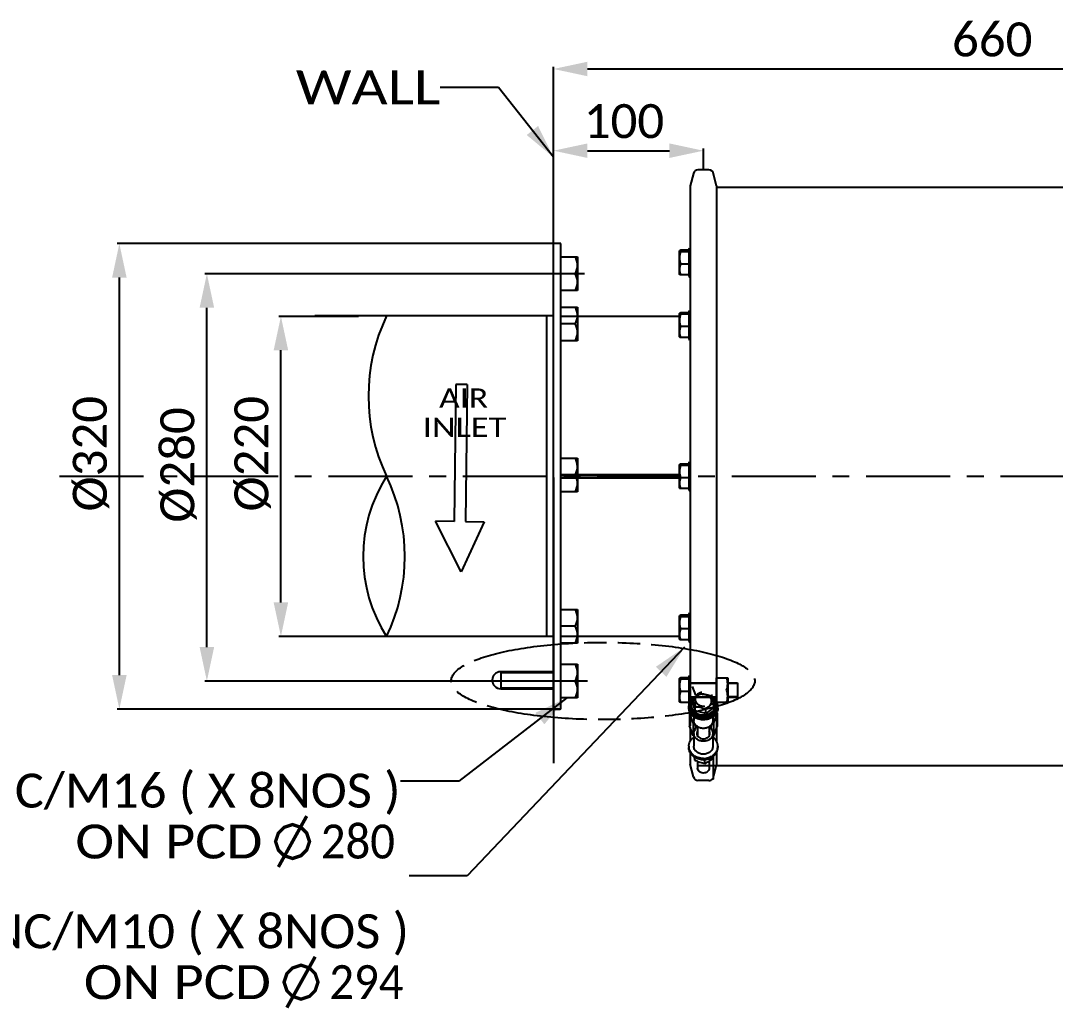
# Model space of a CAD drawing. Header units: millimetres. Extents: x 374 to 5899, y -2909 to 2000.
# Drawn here: x 1628 to 2340, y -1371 to -691 of the extents above; entities that cross this region are included whole.
import ezdxf
from ezdxf.enums import TextEntityAlignment as Align

# ---------------------------------------------------------------- set-up
doc = ezdxf.new("R2010")
doc.units = ezdxf.units.MM
doc.header["$LTSCALE"] = 154
doc.header["$PDMODE"] = 3
doc.header["$PDSIZE"] = 8
doc.linetypes.add('CENTER', pattern=[0.6, 0.375, -0.075, 0.075, -0.075])
doc.linetypes.add('PHANTOM', pattern=[0.8, 0.45, -0.05, 0.1, -0.05, 0.1, -0.05])
doc.layers.get('0').update_dxf_attribs({"linetype": 'CONTINUOUS'})
doc.layers.get('Defpoints').update_dxf_attribs({"linetype": 'CONTINUOUS'})
for name, color, linetype in [('00_BUW_DATUM', 7, 'CONTINUOUS'), ('02___PRT_ALL_AXES', 7, 'CONTINUOUS'), ('DEFAULT_3', 7, 'PHANTOM')]:
    doc.layers.add(name, color=color, linetype=linetype)
doc.styles.get("Standard").update_dxf_attribs({"font": 'calibri.ttf'})
doc.dimstyles.new('DIMSTYLE_1', dxfattribs={"dimtxt": 23.333333, "dimasz": 23.333333, "dimexe": 1.5, "dimexo": 1, "dimgap": 0.875, "dimtad": 1, "dimdsep": 46, "dimtxsty": 'Standard', "dimblk": '_FILLED', "dimblk1": '_FILLED', "dimblk2": '_FILLED', "dimcen": 0.09, "dimazin": 2, "dimtp": 0.01, "dimtm": 0.01, "dimtfac": 1, "dimtofl": 0, "dimtmove": 0, "dimatfit": 3, "dimldrblk": '_FILLED', "dimfxl": 1, "dimtolj": 1, "dimarcsym": 0})
doc.dimstyles.new('DIMSTYLE_3', dxfattribs={"dimtxt": 23.333333, "dimasz": 23.333333, "dimexe": 1.5, "dimexo": 1, "dimgap": 0.875, "dimtad": 1, "dimdec": 0, "dimdsep": 46, "dimtxsty": 'Standard', "dimblk": '_FILLED', "dimblk1": '_FILLED', "dimblk2": '_FILLED', "dimcen": 0.09, "dimazin": 2, "dimtp": 0.01, "dimtm": 0.01, "dimtfac": 1, "dimtdec": 0, "dimtofl": 0, "dimtmove": 0, "dimatfit": 3, "dimldrblk": '_FILLED', "dimfxl": 1, "dimtolj": 1, "dimarcsym": 0})
doc.dimstyles.get("Standard").update_dxf_attribs({"dimtxt": 23.333333, "dimasz": 23.333333, "dimexe": 1.5, "dimexo": 1, "dimtad": 1, "dimdsep": 46, "dimtxsty": 'Standard', "dimblk": '_FILLED', "dimblk1": '_FILLED', "dimblk2": '_FILLED', "dimcen": 0.09, "dimazin": 2, "dimtol": 1, "dimtp": 0.01, "dimtm": 0.01, "dimtfac": 1, "dimtofl": 0, "dimtmove": 0, "dimatfit": 3, "dimldrblk": '_FILLED', "dimfxl": 1, "dimtolj": 1, "dimarcsym": 0})

# ---------------------------------------------------------------- blocks, each defined once
blk = doc.blocks.new('_FILLED')
at = {"color": 0, "linetype": 'ByBlock'}
blk.add_solid([(0, 0), (-1, 0.214), (-1, -0.214)], dxfattribs=at)
blk = doc.blocks.new('*D551')
at = {"color": 0, "lineweight": -2}
for p, q in [((1994.61, -799.86), (1994.61, -779.12)), ((2017.94, -780.62), (2074.28, -780.62)), ((2097.61, -792.77), (2097.61, -779.12))]:
    blk.add_line(p, q, dxfattribs=at)
at = {"layer": 'Defpoints', "color": 0}
for p in [(2097.61, -780.62), (2097.61, -793.77), (1994.61, -800.86)]:
    blk.add_point(p, dxfattribs=at)
at = {"color": 0, "linetype": 'ByBlock', "lineweight": -2, "xscale": 23.3333333333, "yscale": 23.3333333333, "zscale": 23.3333333333, "rotation": 180}
blk.add_blockref('_FILLED', (1994.61, -780.62), dxfattribs=at)
at = {"color": 0, "linetype": 'ByBlock', "lineweight": -2, "xscale": 23.3333333333, "yscale": 23.3333333333, "zscale": 23.3333333333}
blk.add_blockref('_FILLED', (2097.61, -780.62), dxfattribs=at)
at = {"color": 0, "insert": (2043.02, -748.63), "char_height": 23.3333, "attachment_point": 2, "line_spacing_factor": 0.9}
blk.add_mtext('\\A1;\\A1;100', dxfattribs=at)
blk = doc.blocks.new('*D552')
at = {"color": 0, "lineweight": -2}
for p, q in [((1994.61, -799.86), (1994.61, -722.94)), ((2017.94, -724.44), (2631.27, -724.44)), ((2654.61, -800.12), (2654.61, -722.94))]:
    blk.add_line(p, q, dxfattribs=at)
at = {"layer": 'Defpoints', "color": 0}
for p in [(2654.61, -724.44), (1994.61, -800.86), (2654.61, -801.12)]:
    blk.add_point(p, dxfattribs=at)
at = {"color": 0, "linetype": 'ByBlock', "lineweight": -2, "xscale": 23.3333333333, "yscale": 23.3333333333, "zscale": 23.3333333333, "rotation": 180}
blk.add_blockref('_FILLED', (1994.61, -724.44), dxfattribs=at)
at = {"color": 0, "linetype": 'ByBlock', "lineweight": -2, "xscale": 23.3333333333, "yscale": 23.3333333333, "zscale": 23.3333333333}
blk.add_blockref('_FILLED', (2654.61, -724.44), dxfattribs=at)
at = {"color": 0, "insert": (2296.16, -692.46), "char_height": 23.3333, "attachment_point": 2, "line_spacing_factor": 0.9}
blk.add_mtext('\\A1;{\\A1;660}', dxfattribs=at)
blk = doc.blocks.new('*D553')
at = {"color": 0, "lineweight": -2}
for p, q in [((2015.88, -865.24), (1754.81, -865.24)), ((1756.31, -1121.91), (1756.31, -888.57)), ((2018.04, -1145.24), (1754.81, -1145.24))]:
    blk.add_line(p, q, dxfattribs=at)
at = {"layer": 'Defpoints', "color": 0}
for p in [(1756.31, -865.24), (2016.88, -865.24), (2019.04, -1145.24)]:
    blk.add_point(p, dxfattribs=at)
at = {"color": 0, "linetype": 'ByBlock', "lineweight": -2, "xscale": 23.3333333333, "yscale": 23.3333333333, "zscale": 23.3333333333}
for p, rotation in [((1756.31, -865.24), 90), ((1756.31, -1145.24), 270)]:
    blk.add_blockref('_FILLED', p, dxfattribs=dict(at, rotation=rotation))
at = {"color": 0, "insert": (1724.32, -996.68), "char_height": 23.333, "attachment_point": 2, "rotation": 90, "line_spacing_factor": 0.9}
blk.add_mtext('\\A1;%%c280', dxfattribs=at)
blk = doc.blocks.new('*D555')
at = {"color": 0, "lineweight": -2}
for p, q in [((1860.47, -894.53), (1805.7, -894.53)), ((1807.2, -1091.19), (1807.2, -917.86)), ((1867.63, -1114.53), (1805.7, -1114.53))]:
    blk.add_line(p, q, dxfattribs=at)
at = {"layer": 'Defpoints', "color": 0}
for p in [(1807.2, -894.53), (1861.47, -894.53), (1868.63, -1114.53)]:
    blk.add_point(p, dxfattribs=at)
at = {"color": 0, "linetype": 'ByBlock', "lineweight": -2, "xscale": 23.3333333333, "yscale": 23.3333333333, "zscale": 23.3333333333}
for p, rotation in [((1807.2, -894.53), 90), ((1807.2, -1114.53), 270)]:
    blk.add_blockref('_FILLED', p, dxfattribs=dict(at, rotation=rotation))
at = {"color": 0, "insert": (1775.22, -988.97), "char_height": 23.333, "attachment_point": 2, "rotation": 90, "line_spacing_factor": 0.9}
blk.add_mtext('\\A1;%%c220', dxfattribs=at)
blk = doc.blocks.new('*D556')
at = {"color": 0, "lineweight": -2}
for p, q in [((1993.61, -844.53), (1694.65, -844.53)), ((1696.15, -1141.19), (1696.15, -867.86)), ((1993.61, -1164.53), (1694.65, -1164.53))]:
    blk.add_line(p, q, dxfattribs=at)
at = {"layer": 'Defpoints', "color": 0}
for p in [(1696.15, -844.53), (1994.61, -844.53), (1994.61, -1164.53)]:
    blk.add_point(p, dxfattribs=at)
at = {"color": 0, "linetype": 'ByBlock', "lineweight": -2, "xscale": 23.3333333333, "yscale": 23.3333333333, "zscale": 23.3333333333}
for p, rotation in [((1696.15, -844.53), 90), ((1696.15, -1164.53), 270)]:
    blk.add_blockref('_FILLED', p, dxfattribs=dict(at, rotation=rotation))
at = {"color": 0, "insert": (1664.16, -988.97), "char_height": 23.333, "attachment_point": 2, "rotation": 90, "line_spacing_factor": 0.9}
blk.add_mtext('\\A1;%%c320', dxfattribs=at)
blk = doc.blocks.new('ARROW_4_BL2', base_point=(1987.86, 1121.42))
at = {"color": 7, "linetype": 'Continuous'}
for p, q in [((1985.09, 1185.83), (1983.96, 1091.59)), ((1992.88, 1185.74), (1985.09, 1185.83)), ((1992.88, 1185.74), (1991.75, 1091.5)), ((1983.96, 1091.59), (1971.19, 1091.74)), ((1988.67, 1057.01), (1971.19, 1091.74)), ((2004.52, 1091.35), (1988.67, 1057.01)), ((1991.75, 1091.5), (2004.52, 1091.35))]:
    blk.add_line(p, q, dxfattribs=at)

msp = doc.modelspace()

# ---------------------------------------------------------------- linework, layer by layer
for p, q in [((1994.537, -856.237), (1994.537, -751.922)), ((2106.649, -805.618), (2636.811, -805.618)), ((1999.09, -844.487), (1994.537, -844.487)), ((1994.611, -1164.5), (1994.611, -844.487)), ((1999.611, -865.683), (1999.611, -848.782)), ((2087.611, -848.026), (2088.111, -847.526)), ((2087.611, -848.026), (2087.611, -867.026)), ((2088.111, -847.526), (2088.111, -867.526)), ((2088.56, -847.526), (2088.111, -847.526)), ((1999.581, -853.692), (2011.12, -853.692)), ((2011.12, -853.692), (2011.12, -876.741)), ((1994.611, -1005.239), (1994.611, -865.239)), ((2009.424, -865.2), (1999.637, -865.2)), ((2009.697, -865.225), (1999.666, -865.225)), ((2087.611, -867.026), (2088.111, -867.526)), ((2088.56, -867.526), (2088.111, -867.526)), ((2011.12, -876.741), (1999.668, -876.741)), ((1999.588, -888.219), (2011.127, -888.219)), ((2011.127, -888.219), (2011.127, -911.268)), ((1994.537, -894.237), (1830.498, -894.237)), ((1990.058, -1114.737), (1990.058, -894.237)), ((1999.648, -907.921), (1999.648, -891.02)), ((2087.611, -891.082), (2088.111, -890.582)), ((2087.611, -891.082), (2087.611, -910.082)), ((2088.111, -890.582), (2088.111, -910.582)), ((2088.56, -890.582), (2088.111, -890.582)), ((2009.432, -899.727), (1999.645, -899.727)), ((2087.611, -910.082), (2088.111, -910.582)), ((2011.127, -911.268), (1999.676, -911.268)), ((2088.56, -910.582), (2088.111, -910.582)), ((1999.555, -992.03), (2011.094, -992.03)), ((2011.094, -992.03), (2011.094, -1015.079)), ((2087.611, -995.026), (2088.111, -994.526)), ((2087.611, -995.026), (2087.611, -1014.026)), ((2088.111, -994.526), (2088.111, -1014.526)), ((2088.56, -994.526), (2088.111, -994.526)), ((1994.611, -1005.239), (1994.611, -1145.239)), ((2009.398, -1003.538), (1999.611, -1003.538)), ((2011.094, -1015.079), (1999.642, -1015.079)), ((2087.611, -1014.026), (2088.111, -1014.526)), ((2088.56, -1014.526), (2088.111, -1014.526)), ((1994.641, -1076.737), (1994.641, -1201.633)), ((1999.573, -1096.074), (2011.112, -1096.074)), ((2011.112, -1096.074), (2011.112, -1119.122)), ((2087.611, -1098.971), (2088.111, -1098.471)), ((2087.611, -1098.971), (2087.611, -1117.971)), ((2088.111, -1098.471), (2088.111, -1118.471)), ((2088.56, -1098.471), (2088.111, -1098.471)), ((2009.417, -1107.581), (1999.63, -1107.581)), ((1994.641, -1114.737), (1815.146, -1114.737)), ((2011.112, -1119.122), (1999.661, -1119.122)), ((2087.611, -1117.971), (2088.111, -1118.471)), ((2088.56, -1118.471), (2088.111, -1118.471)), ((1999.609, -1133.731), (2011.149, -1133.731)), ((2011.149, -1133.731), (2011.149, -1156.78)), ((1958.271, -1138.892), (1958.271, -1150.524)), ((1994.641, -1138.892), (1958.271, -1138.892)), ((1958.271, -1139.285), (1994.641, -1139.285)), ((2087.611, -1142.026), (2088.111, -1141.526)), ((2087.611, -1142.026), (2087.611, -1161.026)), ((2088.111, -1141.526), (2088.111, -1161.526)), ((2088.56, -1141.526), (2088.111, -1141.526)), ((2106.566, -1159.946), (2106.566, -1143.036)), ((2106.566, -1143.036), (2114.33, -1143.036)), ((2114.33, -1143.036), (2114.33, -1159.946)), ((1958.271, -1150.524), (1994.641, -1150.524)), ((1994.643, -1150.144), (1958.273, -1150.144)), ((1994.641, -1157.052), (1994.641, -1145.42)), ((2009.453, -1145.239), (1999.666, -1145.239)), ((2088.7, -1146.487), (2106.609, -1146.487)), ((2106.609, -1146.896), (2088.7, -1146.896)), ((2090.021, -1148.938), (2092.227, -1155.001)), ((2114.373, -1146.513), (2121.059, -1146.513)), ((2121.048, -1146.896), (2114.373, -1146.896)), ((2121.048, -1146.488), (2121.048, -1156.487)), ((2011.149, -1156.78), (1999.697, -1156.78)), ((2088.499, -1159.361), (2088.101, -1158.268)), ((2088.101, -1159.413), (2090.021, -1158.938)), ((2088.614, -1156.135), (2106.522, -1156.135)), ((2106.522, -1156.487), (2088.614, -1156.487)), ((2090.449, -1159.587), (2090.449, -1156.827)), ((2090.564, -1156.184), (2090.564, -1156.701)), ((2121.054, -1156.135), (2114.286, -1156.135)), ((2121.048, -1156.487), (2114.286, -1156.468)), ((1994.641, -1164.5), (1999.195, -1164.5)), ((2087.611, -1161.026), (2088.111, -1161.526)), ((2087.611, -1162.742), (2087.623, -1162.343)), ((2090.564, -1166.184), (2088.101, -1159.413)), ((2088.101, -1161.024), (2088.101, -1169.879)), ((2088.56, -1161.526), (2088.111, -1161.526)), ((2089.111, -1161.469), (2089.111, -1162.465)), ((2092.074, -1165.694), (2090.449, -1159.587)), ((2092.074, -1165.694), (2092.074, -1162.934)), ((2099.236, -1167.575), (2092.074, -1165.694)), ((2104.773, -1163.35), (2099.236, -1167.575)), ((2099.236, -1167.575), (2099.236, -1164.815)), ((2104.773, -1163.35), (2104.773, -1160.59)), ((2106.111, -1161.469), (2106.111, -1162.465)), ((2114.33, -1159.946), (2106.566, -1159.946)), ((2107.6, -1163.14), (2107.611, -1162.742)), ((2088.101, -1167.123), (2088.518, -1167.02)), ((2090.564, -1173.894), (2088.101, -1167.123)), ((2088.101, -1167.123), (2088.101, -1175.978)), ((2091.111, -1169.896), (2091.111, -1172.427)), ((2104.111, -1169.898), (2104.111, -1172.427)), ((2107.121, -1167.123), (2104.658, -1173.894)), ((2106.706, -1167.02), (2107.121, -1167.123)), ((2107.121, -1167.123), (2107.121, -1175.978)), ((2090.564, -1182.75), (2088.101, -1175.978)), ((2090.564, -1173.894), (2090.564, -1182.75)), ((2093.611, -1176.682), (2093.611, -1182.968)), ((2101.611, -1176.682), (2101.611, -1182.968)), ((2104.658, -1173.894), (2104.658, -1182.75)), ((2107.121, -1175.978), (2104.658, -1182.75)), ((2091.111, -1181.282), (2091.111, -1190.137)), ((2104.111, -1181.282), (2104.111, -1190.137)), ((2093.611, -1200.433), (2093.611, -1205.191)), ((2101.611, -1200.27), (2101.611, -1205.191)), ((2093.611, -1203.355), (2636.811, -1203.355))]:
    msp.add_line(p, q)
at = {"linetype": 'CENTER'}
msp.add_line((1655.086, -1004.487), (2679.293, -1004.487), dxfattribs=at)
at = {"const_width": 2.333}
for points in [[(1805.476, -1273.091), (1824.92, -1238.091)], [(1803.531, -1255.591), (1805.476, -1249.757), (1809.365, -1245.869), (1815.198, -1243.924), (1821.031, -1245.869), (1824.92, -1249.757), (1826.865, -1255.591), (1824.92, -1261.424), (1821.031, -1265.313), (1815.198, -1267.257), (1809.365, -1265.313), (1805.476, -1261.424), (1803.531, -1255.591)], [(1811.305, -1369.787), (1830.749, -1334.787)], [(1809.36, -1352.287), (1811.305, -1346.454), (1815.193, -1342.565), (1821.027, -1340.62), (1826.86, -1342.565), (1830.749, -1346.454), (1832.693, -1352.287), (1830.749, -1358.12), (1826.86, -1362.009), (1821.027, -1363.954), (1815.193, -1362.009), (1811.305, -1358.12), (1809.36, -1352.287)]]:
    msp.add_lwpolyline(points, dxfattribs=at)
for centre, radius, start, end in [((2000.792, -859.53), 10.327, 326.700648, 34.422079), ((2000.453, -870.971), 10.666, 327.249117, 32.750883), ((2000.8, -894.057), 10.327, 326.700648, 34.422079), ((1995.113, -949.362), 127.748, 154.436254, 205.563746), ((2000.461, -905.497), 10.666, 327.249117, 32.750883), ((2000.766, -997.868), 10.327, 326.700648, 34.422079), ((1965.739, -1059.612), 102.039, 147.300522, 212.699478), ((1764.63, -1059.612), 127.748, 334.436254, 25.563746), ((2000.427, -1009.308), 10.666, 327.249117, 32.750883), ((2000.785, -1101.912), 10.327, 326.700648, 34.422079), ((2000.446, -1113.352), 10.666, 327.249117, 32.750883), ((2000.821, -1139.569), 10.327, 326.700648, 34.422079), ((1958.271, -1144.708), 5.816, 90, 270), ((2102.148, -1147.263), 12.182, 339.694177, 20.305823), ((2000.482, -1151.01), 10.666, 327.249117, 32.750883), ((2102.148, -1155.718), 12.182, 339.694177, 20.305823), ((2088.326, -1160.018), 4.44, 55.155827, 59.723925), ((2096.434, -1170.212), 16.005, 90.623946, 91.599739), ((2094.574, -1162.741), 6.963, 180.00751, 186.768846), ((2087.8, -1185.477), 23.615, 61.037389, 61.790393), ((2100.652, -1162.74), 6.959, 353.206597, 356.704722), ((2097.599, -1189.241), 10.078, 261.531993, 262.421206), ((2097.611, -1189.141), 10.179, 262.432059, 270.002796), ((2097.612, -1189.141), 10.179, 269.997177, 277.570733), ((2097.623, -1189.241), 10.078, 277.581583, 278.459889)]:
    msp.add_arc(centre, radius, start, end)
for points, knots in [([(2090.445, -1156.933), (2090.031, -1157.287), (2089.277, -1158.056), (2088.399, -1159.386), (2087.822, -1160.828), (2087.652, -1161.84), (2087.623, -1162.343)], [0, 0, 0, 0, 0.2606283, 0.5129721, 0.7585628, 1, 1, 1, 1]), ([(2090.43, -1157.285), (2090.09, -1157.612), (2089.473, -1158.313), (2088.758, -1159.496), (2088.288, -1160.764), (2088.147, -1161.647), (2088.122, -1162.086)], [0, 0, 0, 0, 0.2594267, 0.5114394, 0.7575296, 1, 1, 1, 1]), ([(2090.436, -1157.673), (2090.018, -1158.222), (2089.348, -1159.433), (2089.111, -1160.8), (2089.111, -1161.469)], [0, 0, 0, 0, 0.5079316, 1, 1, 1, 1]), ([(2095.987, -1154.213), (2095.527, -1154.391), (2094.56, -1154.837), (2093.142, -1155.773), (2091.754, -1157.007), (2090.88, -1157.948), (2090.449, -1158.438)], [0, 0, 0, 0, 0.2102618, 0.4526487, 0.7218442, 1, 1, 1, 1]), ([(2090.449, -1156.827), (2090.777, -1157.639), (2091.4, -1159.659), (2091.834, -1161.724), (2092.074, -1162.934)], [0, 0, 0, 0, 0.4150567, 1, 1, 1, 1]), ([(2096.567, -1153.041), (2095.85, -1153.152), (2094.48, -1153.597), (2092.837, -1154.895), (2091.895, -1156.664), (2091.866, -1158.629), (2092.757, -1160.419), (2094.367, -1161.752), (2096.429, -1162.47), (2097.924, -1162.483), (2098.656, -1162.369)], [0, 0, 0, 0, 0.1332059, 0.2587317, 0.3759134, 0.489283, 0.6060538, 0.7310402, 0.8638838, 1, 1, 1, 1]), ([(2103.149, -1156.095), (2102.062, -1155.494), (2100.361, -1154.715), (2097.989, -1154.254), (2096.821, -1154.202), (2096.26, -1154.208)], [0, 0, 0, 0, 0.5159431, 0.7667609, 1, 1, 1, 1]), ([(2098.656, -1163.981), (2099.372, -1163.869), (2100.742, -1163.425), (2102.385, -1162.126), (2103.327, -1160.357), (2103.356, -1158.392), (2102.466, -1156.602), (2100.855, -1155.27), (2098.793, -1154.552), (2097.299, -1154.538), (2096.567, -1154.652)], [0, 0, 0, 0, 0.1332059, 0.2587317, 0.3759134, 0.489283, 0.6060538, 0.7310402, 0.8638838, 1, 1, 1, 1]), ([(2104.773, -1160.59), (2104.533, -1159.381), (2104.1, -1157.316), (2103.476, -1155.295), (2103.149, -1154.484)], [0, 0, 0, 0, 0.584933, 1, 1, 1, 1]), ([(2107.611, -1162.742), (2107.611, -1162.109), (2107.433, -1160.824), (2106.652, -1159.016), (2105.406, -1157.409), (2104.33, -1156.542), (2103.744, -1156.163)], [0, 0, 0, 0, 0.2389798, 0.4830885, 0.7361855, 1, 1, 1, 1]), ([(2107.1, -1162.843), (2107.135, -1162.248), (2107.038, -1161.032), (2106.404, -1159.293), (2105.321, -1157.726), (2104.357, -1156.863), (2103.827, -1156.481)], [0, 0, 0, 0, 0.2401293, 0.4843612, 0.7369114, 1, 1, 1, 1]), ([(2106.111, -1161.469), (2106.111, -1161.033), (2106.013, -1160.152), (2105.577, -1158.884), (2104.87, -1157.708), (2104.245, -1157.021), (2103.899, -1156.705)], [0, 0, 0, 0, 0.2421174, 0.4877225, 0.7397311, 1, 1, 1, 1]), ([(2107.562, -1163.563), (2107.502, -1164.074), (2107.263, -1165.096), (2106.579, -1166.532), (2105.593, -1167.837), (2103.9, -1169.363), (2101.218, -1170.71), (2097.61, -1171.254), (2094.002, -1170.709), (2091.32, -1169.362), (2089.628, -1167.835), (2088.642, -1166.53), (2087.959, -1165.093), (2087.72, -1164.072), (2087.66, -1163.561)], [0, 0, 0, 0, 0.0568826, 0.1149562, 0.1747849, 0.2366517, 0.365775, 0.5000114, 0.6342457, 0.763364, 0.8252277, 0.8850536, 0.9431267, 1, 1, 1, 1]), ([(2107.1, -1162.843), (2107.071, -1163.362), (2106.885, -1164.406), (2106.247, -1165.883), (2105.278, -1167.224), (2104.017, -1168.377), (2102.513, -1169.302), (2100.25, -1170.19), (2097.156, -1170.569), (2094.107, -1169.949), (2091.95, -1168.882), (2090.557, -1167.841), (2089.433, -1166.59), (2088.621, -1165.176), (2088.156, -1163.653), (2088.092, -1162.603), (2088.122, -1162.086)], [0, 0, 0, 0, 0.0570026, 0.1151316, 0.1750746, 0.2371899, 0.3014886, 0.3676641, 0.5027933, 0.6371581, 0.7024743, 0.7657282, 0.8267613, 0.8857544, 0.9432304, 1, 1, 1, 1]), ([(2089.111, -1161.469), (2089.111, -1161.932), (2089.223, -1162.871), (2089.717, -1164.214), (2090.515, -1165.448), (2091.583, -1166.524), (2092.881, -1167.405), (2094.859, -1168.281), (2096.512, -1168.548), (2097.611, -1168.548)], [0, 0, 0, 0, 0.113715, 0.2292768, 0.3481857, 0.471328, 0.5988948, 0.7304165, 1, 1, 1, 1]), ([(2106.111, -1162.465), (2106.111, -1162.928), (2106, -1163.867), (2105.506, -1165.21), (2104.708, -1166.444), (2103.639, -1167.521), (2102.342, -1168.401), (2100.362, -1169.277), (2097.611, -1169.724), (2094.86, -1169.277), (2092.88, -1168.401), (2091.583, -1167.521), (2090.515, -1166.444), (2089.717, -1165.21), (2089.223, -1163.867), (2089.111, -1162.928), (2089.111, -1162.465)], [0, 0, 0, 0, 0.0568577, 0.1146383, 0.1740927, 0.2356641, 0.2994474, 0.3652083, 0.5000002, 0.6347916, 0.7005524, 0.7643356, 0.8259068, 0.8853613, 0.9431421, 1, 1, 1, 1]), ([(2092.074, -1162.934), (2092.628, -1162.918), (2093.782, -1162.945), (2096.154, -1163.339), (2097.868, -1164.08), (2098.963, -1164.667)], [0, 0, 0, 0, 0.2315405, 0.4809889, 1, 1, 1, 1]), ([(2097.611, -1168.548), (2098.71, -1168.548), (2100.364, -1168.281), (2102.342, -1167.405), (2103.639, -1166.524), (2104.708, -1165.448), (2105.506, -1164.214), (2106, -1162.871), (2106.111, -1161.932), (2106.111, -1161.469)], [0, 0, 0, 0, 0.2695835, 0.4011052, 0.528672, 0.6518143, 0.7707232, 0.886285, 1, 1, 1, 1]), ([(2099.236, -1164.815), (2099.666, -1164.325), (2100.54, -1163.384), (2101.928, -1162.151), (2103.346, -1161.214), (2104.313, -1160.769), (2104.773, -1160.59)], [0, 0, 0, 0, 0.2781591, 0.5473413, 0.7897381, 1, 1, 1, 1]), ([(2104.111, -1172.427), (2104.111, -1172.782), (2104.026, -1173.499), (2103.648, -1174.527), (2103.038, -1175.47), (2101.933, -1176.583), (2100.107, -1177.575), (2097.611, -1177.976), (2095.115, -1177.575), (2093.289, -1176.583), (2092.185, -1175.47), (2091.574, -1174.527), (2091.197, -1173.499), (2091.111, -1172.782), (2091.111, -1172.427)], [0, 0, 0, 0, 0.0569163, 0.1147596, 0.1742771, 0.2359136, 0.3650661, 0.5, 0.6349339, 0.7640864, 0.8257229, 0.8852404, 0.9430837, 1, 1, 1, 1]), ([(2092.451, -1176.916), (2092.451, -1176.621), (2092.363, -1176.02), (2091.979, -1175.181), (2091.37, -1174.446), (2090.848, -1174.06), (2090.564, -1173.894)], [0, 0, 0, 0, 0.2380697, 0.4817972, 0.7352352, 1, 1, 1, 1]), ([(2091.111, -1181.282), (2091.111, -1180.831), (2091.252, -1179.91), (2091.654, -1179.073), (2091.908, -1178.685)], [0, 0, 0, 0, 0.4936425, 1, 1, 1, 1]), ([(2091.908, -1178.685), (2092.081, -1178.421), (2092.355, -1177.851), (2092.451, -1177.224), (2092.451, -1176.916)], [0, 0, 0, 0, 0.5063686, 1, 1, 1, 1]), ([(2093.603, -1179.579), (2093.445, -1179.836), (2093.197, -1180.388), (2093.111, -1180.987), (2093.111, -1181.282)], [0, 0, 0, 0, 0.5057448, 1, 1, 1, 1]), ([(2102.111, -1181.282), (2102.111, -1180.987), (2102.025, -1180.388), (2101.777, -1179.836), (2101.62, -1179.579)], [0, 0, 0, 0, 0.4942552, 1, 1, 1, 1]), ([(2104.658, -1173.894), (2104.375, -1174.06), (2103.853, -1174.446), (2103.243, -1175.181), (2102.859, -1176.02), (2102.772, -1176.621), (2102.772, -1176.916)], [0, 0, 0, 0, 0.2647648, 0.5182028, 0.7619303, 1, 1, 1, 1]), ([(2102.772, -1176.916), (2102.772, -1177.224), (2102.867, -1177.851), (2103.141, -1178.421), (2103.315, -1178.685)], [0, 0, 0, 0, 0.4936314, 1, 1, 1, 1]), ([(2103.315, -1178.685), (2103.569, -1179.073), (2103.971, -1179.91), (2104.111, -1180.831), (2104.111, -1181.282)], [0, 0, 0, 0, 0.5063575, 1, 1, 1, 1]), ([(2091.116, -1183.131), (2091.073, -1183.096), (2090.897, -1182.958), (2090.71, -1182.835), (2090.564, -1182.75)], [0, 0, 0, 0, 0.2476027, 1, 1, 1, 1]), ([(2104.111, -1181.282), (2104.111, -1181.637), (2104.026, -1182.354), (2103.648, -1183.382), (2103.038, -1184.325), (2101.933, -1185.439), (2100.107, -1186.43), (2097.611, -1186.832), (2095.115, -1186.43), (2093.289, -1185.439), (2092.185, -1184.325), (2091.574, -1183.382), (2091.197, -1182.354), (2091.111, -1181.637), (2091.111, -1181.282)], [0, 0, 0, 0, 0.0569163, 0.1147596, 0.1742771, 0.2359136, 0.3650661, 0.5, 0.6349339, 0.7640864, 0.8257229, 0.8852404, 0.9430837, 1, 1, 1, 1]), ([(2093.111, -1181.282), (2093.111, -1181.527), (2093.171, -1182.024), (2093.522, -1182.984), (2094.393, -1184.04), (2095.882, -1184.845), (2097.611, -1185.125), (2099.34, -1184.845), (2100.829, -1184.04), (2101.7, -1182.984), (2102.052, -1182.024), (2102.111, -1181.527), (2102.111, -1181.282)], [0, 0, 0, 0, 0.0569911, 0.1149094, 0.2355687, 0.3648894, 0.5, 0.6351106, 0.7644313, 0.8850906, 0.9430089, 1, 1, 1, 1]), ([(2104.658, -1182.75), (2104.609, -1182.778), (2104.418, -1182.895), (2104.236, -1183.026), (2104.106, -1183.131)], [0, 0, 0, 0, 0.2524676, 1, 1, 1, 1]), ([(2097.611, -1199.296), (2096.318, -1199.296), (2094.373, -1198.982), (2092.046, -1197.951), (2090.519, -1196.915), (2089.262, -1195.649), (2088.324, -1194.197), (2087.743, -1192.617), (2087.611, -1191.513), (2087.611, -1190.968)], [0, 0, 0, 0, 0.2695829, 0.4011052, 0.5286719, 0.6518146, 0.7707234, 0.8862874, 1, 1, 1, 1]), ([(2104.111, -1190.138), (2104.111, -1190.492), (2104.026, -1191.21), (2103.648, -1192.237), (2103.038, -1193.18), (2101.933, -1194.294), (2100.107, -1195.285), (2097.611, -1195.687), (2095.115, -1195.285), (2093.289, -1194.294), (2092.185, -1193.18), (2091.574, -1192.237), (2091.197, -1191.21), (2091.111, -1190.492), (2091.111, -1190.138)], [0, 0, 0, 0, 0.0569163, 0.1147596, 0.1742771, 0.2359136, 0.3650661, 0.5, 0.6349339, 0.7640864, 0.8257229, 0.8852404, 0.9430837, 1, 1, 1, 1]), ([(2097.611, -1199.296), (2098.904, -1199.296), (2100.85, -1198.982), (2103.177, -1197.951), (2104.703, -1196.915), (2105.96, -1195.649), (2106.899, -1194.197), (2107.48, -1192.617), (2107.611, -1191.513), (2107.611, -1190.968)], [0, 0, 0, 0, 0.2695829, 0.4011052, 0.5286719, 0.6518146, 0.7707234, 0.8862874, 1, 1, 1, 1]), ([(2098.345, -1208.466), (2097.771, -1208.555), (2096.6, -1208.523), (2095.027, -1207.871), (2093.896, -1206.705), (2093.611, -1205.68), (2093.611, -1205.191)], [0, 0, 0, 0, 0.2696369, 0.5305829, 0.7730464, 1, 1, 1, 1]), ([(2101.611, -1205.191), (2101.611, -1205.577), (2101.44, -1206.374), (2100.721, -1207.392), (2099.647, -1208.136), (2098.791, -1208.397), (2098.345, -1208.466)], [0, 0, 0, 0, 0.2309419, 0.4725606, 0.7297295, 1, 1, 1, 1])]:
    msp.add_open_spline(points, degree=3, knots=knots)
at = {"layer": '00_BUW_DATUM'}
for p, q in [((2081.238, -849.48), (2081.211, -849.573)), ((2081.211, -865.526), (2081.211, -849.526)), ((2087.611, -849.076), (2081.926, -849.076)), ((2087.611, -850.07), (2081.926, -850.07)), ((2087.611, -858.521), (2081.926, -858.521)), ((2081.211, -865.526), (2081.238, -865.573)), ((2087.611, -865.977), (2081.926, -865.977)), ((2081.238, -892.535), (2081.211, -892.628)), ((2081.211, -908.582), (2081.211, -892.582)), ((2087.611, -892.131), (2081.926, -892.131)), ((2087.611, -893.125), (2081.926, -893.125)), ((2087.611, -901.576), (2081.926, -901.576)), ((2081.211, -908.582), (2081.238, -908.628)), ((2087.611, -909.032), (2081.926, -909.032)), ((2081.238, -996.48), (2081.211, -996.573)), ((2081.211, -1012.526), (2081.211, -996.526)), ((2087.611, -996.076), (2081.926, -996.076)), ((2087.611, -997.07), (2081.926, -997.07)), ((2087.611, -1005.521), (2081.926, -1005.521)), ((2081.211, -1012.526), (2081.238, -1012.573)), ((2087.611, -1012.977), (2081.926, -1012.977)), ((2081.238, -1100.424), (2081.211, -1100.518)), ((2081.211, -1116.471), (2081.211, -1100.471)), ((2087.611, -1100.02), (2081.926, -1100.02)), ((2087.611, -1101.015), (2081.926, -1101.015)), ((2087.611, -1109.465), (2081.926, -1109.465)), ((2081.211, -1116.471), (2081.238, -1116.518)), ((2087.611, -1116.922), (2081.926, -1116.922)), ((2081.238, -1143.48), (2081.211, -1143.573)), ((2081.211, -1159.526), (2081.211, -1143.526)), ((2087.611, -1143.076), (2081.926, -1143.076)), ((2087.611, -1144.07), (2081.926, -1144.07)), ((2087.611, -1152.521), (2081.926, -1152.521)), ((2081.211, -1159.526), (2081.238, -1159.573)), ((2087.611, -1159.977), (2081.926, -1159.977)), ((2087.611, -1163.572), (2087.611, -1162.742)), ((2107.6, -1163.97), (2107.611, -1163.572)), ((2107.611, -1163.572), (2107.611, -1162.742)), ((2087.611, -1190.137), (2087.611, -1190.968)), ((2107.611, -1190.137), (2107.611, -1190.968)), ((2091.729, -1199.566), (2091.729, -1197.678)), ((2098.708, -1201.867), (2098.708, -1199.244)), ((2104.59, -1197.984), (2104.59, -1196.904))]:
    msp.add_line(p, q, dxfattribs=at)
for centre, radius, start, end in [((2094.57, -1190.137), 6.958, 180.006782, 186.812914), ((2100.653, -1190.137), 6.958, 353.187086, 359.993218), ((2156.864, -1185.248), 66.689, 190.503427, 192.39734)]:
    msp.add_arc(centre, radius, start, end, dxfattribs=at)
for points, knots in [([(2081.211, -849.573), (2081.211, -849.678), (2081.391, -849.829), (2081.644, -849.959), (2081.826, -850.033), (2081.926, -850.07)], [0, 0, 0, 0, 0.3540021, 0.6425833, 1, 1, 1, 1]), ([(2081.926, -850.07), (2081.71, -850.755), (2081.348, -852.146), (2081.211, -853.581), (2081.211, -854.295)], [0, 0, 0, 0, 0.5011339, 1, 1, 1, 1]), ([(2081.926, -849.076), (2081.773, -849.133), (2081.564, -849.217), (2081.337, -849.363), (2081.261, -849.44), (2081.238, -849.48)], [0, 0, 0, 0, 0.6065752, 0.8305968, 1, 1, 1, 1]), ([(2081.211, -854.295), (2081.211, -855.01), (2081.348, -856.445), (2081.71, -857.836), (2081.926, -858.521)], [0, 0, 0, 0, 0.4988575, 1, 1, 1, 1]), ([(2081.926, -858.521), (2081.711, -859.122), (2081.35, -860.345), (2081.211, -861.618), (2081.211, -862.249)], [0, 0, 0, 0, 0.5029179, 1, 1, 1, 1]), ([(2081.211, -862.249), (2081.211, -862.88), (2081.35, -864.153), (2081.711, -865.376), (2081.926, -865.977)], [0, 0, 0, 0, 0.4970736, 1, 1, 1, 1]), ([(2081.926, -865.977), (2081.773, -865.92), (2081.564, -865.835), (2081.337, -865.69), (2081.261, -865.613), (2081.238, -865.573)], [0, 0, 0, 0, 0.6065752, 0.8305968, 1, 1, 1, 1]), ([(2081.211, -892.628), (2081.211, -892.734), (2081.391, -892.885), (2081.644, -893.014), (2081.826, -893.088), (2081.926, -893.125)], [0, 0, 0, 0, 0.3540021, 0.6425833, 1, 1, 1, 1]), ([(2081.926, -893.125), (2081.71, -893.81), (2081.348, -895.201), (2081.211, -896.636), (2081.211, -897.351)], [0, 0, 0, 0, 0.5011339, 1, 1, 1, 1]), ([(2081.926, -892.131), (2081.773, -892.188), (2081.564, -892.273), (2081.337, -892.418), (2081.261, -892.495), (2081.238, -892.535)], [0, 0, 0, 0, 0.6065752, 0.8305968, 1, 1, 1, 1]), ([(2081.211, -897.351), (2081.211, -898.065), (2081.348, -899.501), (2081.71, -900.891), (2081.926, -901.576)], [0, 0, 0, 0, 0.4988575, 1, 1, 1, 1]), ([(2081.926, -901.576), (2081.711, -902.178), (2081.35, -903.4), (2081.211, -904.673), (2081.211, -905.304)], [0, 0, 0, 0, 0.5029179, 1, 1, 1, 1]), ([(2081.211, -905.304), (2081.211, -905.936), (2081.35, -907.208), (2081.711, -908.431), (2081.926, -909.032)], [0, 0, 0, 0, 0.4970736, 1, 1, 1, 1]), ([(2081.926, -909.032), (2081.773, -908.975), (2081.564, -908.891), (2081.337, -908.745), (2081.261, -908.668), (2081.238, -908.628)], [0, 0, 0, 0, 0.6065752, 0.8305968, 1, 1, 1, 1]), ([(2081.211, -996.573), (2081.211, -996.678), (2081.391, -996.829), (2081.644, -996.959), (2081.826, -997.033), (2081.926, -997.07)], [0, 0, 0, 0, 0.3540021, 0.6425833, 1, 1, 1, 1]), ([(2081.926, -997.07), (2081.71, -997.755), (2081.348, -999.146), (2081.211, -1000.581), (2081.211, -1001.295)], [0, 0, 0, 0, 0.5011339, 1, 1, 1, 1]), ([(2081.211, -1001.295), (2081.211, -1002.01), (2081.348, -1003.445), (2081.71, -1004.836), (2081.926, -1005.521)], [0, 0, 0, 0, 0.4988575, 1, 1, 1, 1]), ([(2081.926, -996.076), (2081.773, -996.133), (2081.564, -996.217), (2081.337, -996.363), (2081.261, -996.44), (2081.238, -996.48)], [0, 0, 0, 0, 0.6065752, 0.8305968, 1, 1, 1, 1]), ([(2081.926, -1005.521), (2081.711, -1006.122), (2081.35, -1007.345), (2081.211, -1008.618), (2081.211, -1009.249)], [0, 0, 0, 0, 0.5029179, 1, 1, 1, 1]), ([(2081.211, -1009.249), (2081.211, -1009.88), (2081.35, -1011.153), (2081.711, -1012.376), (2081.926, -1012.977)], [0, 0, 0, 0, 0.4970736, 1, 1, 1, 1]), ([(2081.926, -1012.977), (2081.773, -1012.92), (2081.564, -1012.835), (2081.337, -1012.69), (2081.261, -1012.613), (2081.238, -1012.573)], [0, 0, 0, 0, 0.6065752, 0.8305968, 1, 1, 1, 1]), ([(2081.211, -1100.518), (2081.211, -1100.623), (2081.391, -1100.774), (2081.644, -1100.903), (2081.826, -1100.978), (2081.926, -1101.015)], [0, 0, 0, 0, 0.3540021, 0.6425833, 1, 1, 1, 1]), ([(2081.926, -1101.015), (2081.71, -1101.699), (2081.348, -1103.09), (2081.211, -1104.525), (2081.211, -1105.24)], [0, 0, 0, 0, 0.5011339, 1, 1, 1, 1]), ([(2081.926, -1100.02), (2081.773, -1100.077), (2081.564, -1100.162), (2081.337, -1100.307), (2081.261, -1100.385), (2081.238, -1100.424)], [0, 0, 0, 0, 0.6065752, 0.8305968, 1, 1, 1, 1]), ([(2081.211, -1105.24), (2081.211, -1105.955), (2081.348, -1107.39), (2081.71, -1108.781), (2081.926, -1109.465)], [0, 0, 0, 0, 0.4988575, 1, 1, 1, 1]), ([(2081.926, -1109.465), (2081.711, -1110.067), (2081.35, -1111.29), (2081.211, -1112.562), (2081.211, -1113.194)], [0, 0, 0, 0, 0.5029179, 1, 1, 1, 1]), ([(2081.211, -1113.194), (2081.211, -1113.825), (2081.35, -1115.098), (2081.711, -1116.32), (2081.926, -1116.922)], [0, 0, 0, 0, 0.4970736, 1, 1, 1, 1]), ([(2081.926, -1116.922), (2081.773, -1116.865), (2081.564, -1116.78), (2081.337, -1116.635), (2081.261, -1116.557), (2081.238, -1116.518)], [0, 0, 0, 0, 0.6065752, 0.8305968, 1, 1, 1, 1]), ([(2081.211, -1143.573), (2081.211, -1143.678), (2081.391, -1143.829), (2081.644, -1143.959), (2081.826, -1144.033), (2081.926, -1144.07)], [0, 0, 0, 0, 0.3540021, 0.6425833, 1, 1, 1, 1]), ([(2081.926, -1144.07), (2081.71, -1144.755), (2081.348, -1146.146), (2081.211, -1147.581), (2081.211, -1148.295)], [0, 0, 0, 0, 0.5011339, 1, 1, 1, 1]), ([(2081.926, -1143.076), (2081.773, -1143.133), (2081.564, -1143.217), (2081.337, -1143.363), (2081.261, -1143.44), (2081.238, -1143.48)], [0, 0, 0, 0, 0.6065752, 0.8305968, 1, 1, 1, 1]), ([(2081.211, -1148.295), (2081.211, -1149.01), (2081.348, -1150.445), (2081.71, -1151.836), (2081.926, -1152.521)], [0, 0, 0, 0, 0.4988575, 1, 1, 1, 1]), ([(2081.926, -1152.521), (2081.711, -1153.122), (2081.35, -1154.345), (2081.211, -1155.618), (2081.211, -1156.249)], [0, 0, 0, 0, 0.5029179, 1, 1, 1, 1]), ([(2081.211, -1156.249), (2081.211, -1156.88), (2081.35, -1158.153), (2081.711, -1159.376), (2081.926, -1159.977)], [0, 0, 0, 0, 0.4970736, 1, 1, 1, 1]), ([(2081.926, -1159.977), (2081.773, -1159.92), (2081.564, -1159.835), (2081.337, -1159.69), (2081.261, -1159.613), (2081.238, -1159.573)], [0, 0, 0, 0, 0.6065752, 0.8305968, 1, 1, 1, 1]), ([(2107.6, -1163.97), (2107.569, -1164.508), (2107.378, -1165.59), (2106.726, -1167.123), (2105.734, -1168.519), (2104.442, -1169.726), (2102.899, -1170.702), (2100.571, -1171.656), (2097.371, -1172.103), (2094.196, -1171.53), (2091.921, -1170.484), (2090.435, -1169.447), (2089.213, -1168.189), (2088.302, -1166.753), (2087.739, -1165.195), (2087.611, -1164.108), (2087.611, -1163.571)], [0, 0, 0, 0, 0.0569113, 0.1149221, 0.1746988, 0.2366034, 0.3006643, 0.3666036, 0.501417, 0.6358536, 0.7013679, 0.7649094, 0.8262713, 0.8855639, 0.94323, 1, 1, 1, 1]), ([(2087.611, -1190.137), (2087.611, -1189.538), (2087.771, -1188.322), (2088.472, -1186.599), (2089.597, -1185.048), (2090.574, -1184.191), (2091.109, -1183.81)], [0, 0, 0, 0, 0.2398426, 0.4843554, 0.7371318, 1, 1, 1, 1]), ([(2107.611, -1190.137), (2107.611, -1189.538), (2107.452, -1188.322), (2106.751, -1186.599), (2105.626, -1185.048), (2104.649, -1184.191), (2104.114, -1183.81)], [0, 0, 0, 0, 0.2398426, 0.4843554, 0.7371318, 1, 1, 1, 1]), ([(2097.611, -1198.466), (2096.398, -1198.466), (2094.574, -1198.189), (2092.361, -1197.281), (2090.884, -1196.363), (2089.631, -1195.234), (2088.644, -1193.93), (2087.96, -1192.493), (2087.721, -1191.472), (2087.66, -1190.962)], [0, 0, 0, 0, 0.2682221, 0.3994499, 0.5271367, 0.6507577, 0.7703076, 0.8863529, 1, 1, 1, 1]), ([(2097.611, -1198.466), (2098.824, -1198.466), (2100.649, -1198.189), (2102.861, -1197.281), (2104.339, -1196.363), (2105.592, -1195.234), (2106.578, -1193.93), (2107.262, -1192.493), (2107.501, -1191.472), (2107.562, -1190.962)], [0, 0, 0, 0, 0.2682221, 0.3994499, 0.5271367, 0.6507577, 0.7703076, 0.8863529, 1, 1, 1, 1]), ([(2091.729, -1199.566), (2092.013, -1199.708), (2093.149, -1200.26), (2094.321, -1200.741), (2095.219, -1201.038)], [0, 0, 0, 0, 0.2513585, 1, 1, 1, 1]), ([(2095.219, -1201.038), (2095.798, -1201.229), (2096.953, -1201.552), (2098.129, -1201.775), (2098.708, -1201.867)], [0, 0, 0, 0, 0.5102747, 1, 1, 1, 1]), ([(2098.708, -1201.867), (2099.201, -1201.642), (2100.205, -1201.144), (2101.166, -1200.565), (2101.649, -1200.247)], [0, 0, 0, 0, 0.483729, 1, 1, 1, 1]), ([(2101.649, -1200.247), (2101.901, -1200.08), (2102.919, -1199.376), (2103.882, -1198.595), (2104.59, -1197.984)], [0, 0, 0, 0, 0.2440166, 1, 1, 1, 1])]:
    msp.add_open_spline(points, degree=3, knots=knots, dxfattribs=at)
at = {"layer": '02___PRT_ALL_AXES'}
for p, q in [((2090.755, -796.183), (2088.56, -804.875)), ((2101.365, -793.766), (2093.857, -793.766)), ((2106.663, -804.875), (2104.611, -796.752)), ((2088.56, -804.875), (2088.56, -1176.131)), ((2106.646, -804.811), (2106.535, -1176.634)), ((1994.611, -1164.526), (1994.611, -844.526)), ((1999.611, -844.526), (1994.611, -844.526)), ((1999.611, -1164.526), (1999.611, -844.526)), ((2081.211, -894.526), (1999.611, -894.526)), ((2081.211, -1003.566), (1999.611, -1003.566)), ((1999.611, -1003.593), (2081.211, -1003.593)), ((2081.211, -1005.46), (1999.611, -1005.46)), ((1999.611, -1005.486), (2081.211, -1005.486)), ((2081.211, -1114.526), (1999.611, -1114.526)), ((1999.611, -1164.526), (1994.611, -1164.526)), ((2088.56, -1177.239), (2088.56, -1186.615)), ((2106.663, -1177.239), (2106.663, -1186.615)), ((2104.611, -1184.2), (2104.611, -1182.75)), ((2088.56, -1194.496), (2088.56, -1202.52)), ((2106.663, -1194.496), (2106.663, -1202.52)), ((2104.611, -1212.628), (2104.611, -1196.886)), ((2090.755, -1211.212), (2088.56, -1202.52)), ((2106.663, -1202.52), (2104.611, -1210.643)), ((2101.365, -1213.628), (2093.857, -1213.628)), ((2104.611, -1212.628), (2103.684, -1212.628))]:
    msp.add_line(p, q, dxfattribs=at)
for centre, radius, start, end in [((2093.857, -796.966), 3.2, 90, 165.827662), ((2101.35, -797.041), 3.274, 5.065612, 89.732853), ((2093.857, -1210.428), 3.2, 194.172338, 270), ((2101.365, -1210.428), 3.2, 270, 316.501258)]:
    msp.add_arc(centre, radius, start, end, dxfattribs=at)
at = {"layer": 'DEFAULT_3'}
msp.add_ellipse((2028.574, -1145.239), major_axis=(104.34, 0), ratio=0.2542904, dxfattribs=at)

# ---------------------------------------------------------------- block references
msp.add_blockref('ARROW_4_BL2', (1930.222, -1005.693))

# ---------------------------------------------------------------- texts
for s, height, width, p, p2 in [('WALL', 23.3333, 1.169125, (1817.482, -748.809), (1916.717, -748.809)), ('  AIR', 13.3333, 1.171582, (1904.774, -957.403), (1949.703, -957.403)), ('INLET', 13.3333, 1.192168, (1904.774, -977.403), (1962.206, -977.403)), ('5/8"-11 UNC/M16 ( X 8NOS )', 23.33333, 1.017192, (1451.035, -1232.257), (1889.465, -1232.257)), ('ON PCD ', 23.3333, 1.093311, (1665.892, -1267.257), (1803.531, -1267.257)), ('280', 23.3333, 0.911286, (1834.642, -1267.257), (1885.576, -1267.257)), ('3/8"-16 UNC/M10 ( X 8NOS )', 23.33333, 1.017192, (1456.863, -1328.954), (1895.294, -1328.954)), ('ON PCD ', 23.3333, 1.093311, (1671.721, -1363.954), (1809.36, -1363.954)), ('294', 23.3333, 0.911286, (1840.471, -1363.954), (1891.405, -1363.954))]:
    msp.add_text(s, height=height, dxfattribs=dict(width=width)).set_placement(p, p2, align=Align.FIT)

# ---------------------------------------------------------------- dimensions: what is measured, and where the dimension line sits
for base, p2, text, dimstyle, picture, middle in [((2654.607, -724.444), (2654.607, -801.124), '{\\A1;<>}', 'DIMSTYLE_1', '*D552', (2296.161, -724.444)), ((2097.611, -780.621), (2097.611, -793.766), '\\A1;100', 'DIMSTYLE_3', '*D551', (2043.017, -780.621))]:
    dim = msp.add_linear_dim(base=base, p1=(1994.611, -800.86), p2=p2, text=text, dimstyle=dimstyle, override={"dimtxsty": 'Standard'})
    dim.commit()
    dim.dimension.update_dxf_attribs({"geometry": picture, "text_midpoint": middle, "dimtype": 160})
for base, p1, p2, picture, middle in [((1696.148, -844.526), (1994.611, -1164.526), (1994.611, -844.526), '*D556', (1696.148, -988.971)), ((1807.204, -894.526), (1868.63, -1114.526), (1861.473, -894.526), '*D555', (1807.204, -988.971))]:
    dim = msp.add_linear_dim(base=base, p1=p1, p2=p2, angle=90, text='%%c<>', dimstyle='DIMSTYLE_3')
    dim.commit()
    dim.dimension.update_dxf_attribs({"geometry": picture, "text_midpoint": middle, "dimtype": 160})
dim = msp.add_linear_dim(base=(1756.308, -865.239), p1=(2019.045, -1145.239), p2=(2016.88, -865.239), angle=90, text='%%c280', dimstyle='DIMSTYLE_3', override={"dimtxsty": 'Standard'})
dim.commit()
dim.dimension.update_dxf_attribs({"geometry": '*D553', "text_midpoint": (1756.308, -996.684), "dimtype": 160})

# ---------------------------------------------------------------- leaders
for points in [[(1994.537, -785.061), (1956.717, -737.142), (1916.717, -737.142)], [(2084.676, -1121.977), (1935.294, -1279.287), (1895.294, -1279.287)], [(2003.714, -1156.78), (1929.465, -1214.063), (1889.465, -1214.063)]]:
    msp.add_leader(points, dimstyle='Standard', override={"dimtad": 0})

doc.saveas('drawing.dxf')
